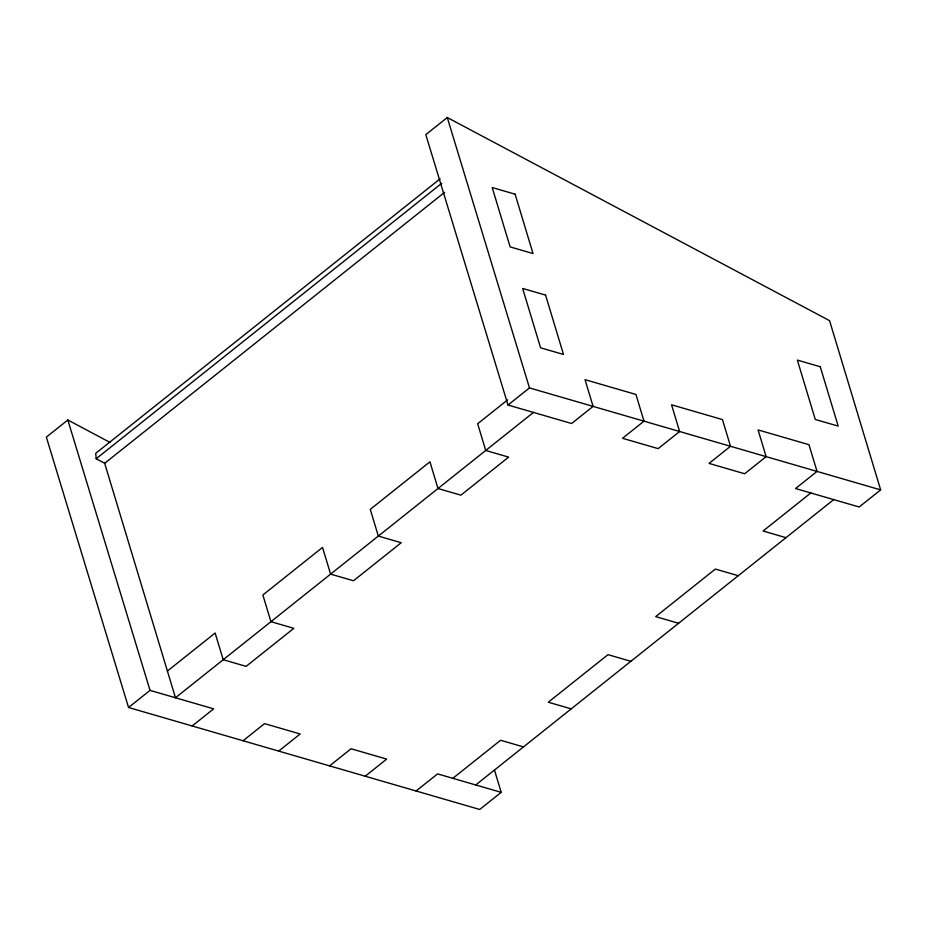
<?xml version="1.0" encoding="UTF-8"?>
<svg xmlns="http://www.w3.org/2000/svg" width="927" height="927" viewBox="0 0 927 927"><rect width="100%" height="100%" fill="white"/><g stroke="black" fill="none" stroke-linecap="round" stroke-linejoin="round"><path stroke-width="1.39" d="M110.023 442.411L67.833 420.001L46.35 437.115L128.552 707.498L479.722 809.468L501.194 792.353L494.555 770.337M447.277 117.532L425.806 134.647L508.008 405.029L571.623 423.512L593.095 406.385L585.03 379.676L635.934 394.45L643.998 421.159L622.515 438.286L658.147 448.633L679.618 431.507L671.554 404.798L722.446 419.572L730.511 446.293L709.039 463.407L744.659 473.755L766.142 456.629L758.077 429.919L808.97 444.693L817.035 471.414L795.551 488.529L859.167 506.999L880.65 489.885L829.561 320.661L447.277 117.532L529.479 387.915L880.65 489.885M440.14 178.795L95.713 453.338L96.199 458.726L104.681 463.303L175.481 697.776L533.454 412.422M96.199 458.726L441.75 183.279M104.681 463.303L444.589 192.352M167.416 671.055L215.145 633.014L223.21 659.723L246.107 666.374L293.836 628.332L270.939 621.681L262.874 594.972L322.538 547.405L330.603 574.126L353.5 580.765L401.229 542.724L378.332 536.073L370.267 509.363L429.931 461.808L437.996 488.517L460.893 495.169L508.622 457.115L485.725 450.476L477.66 423.755L507.625 399.873M128.552 707.498L150.035 690.383L213.65 708.854L192.167 725.98M508.008 405.029L529.479 387.915M243.059 740.754L264.543 723.628L300.163 733.975L278.691 751.102M329.583 765.876L351.055 748.761L386.686 759.097L365.203 776.223M416.096 790.998L437.579 773.883L501.194 792.353M452.851 778.309L500.58 740.267L523.477 746.919M810.824 492.967L763.095 531.009L785.992 537.66M475.748 784.96L833.721 499.618M738.263 575.702L715.366 569.062L655.702 616.617L678.599 623.268M630.87 661.31L607.973 654.659L548.309 702.214L571.206 708.865M67.833 420.001L150.035 690.383M515.111 194.195L492.202 187.544L510.128 246.906L533.025 253.558L515.111 194.195M820.256 366.744L797.359 360.093L815.273 419.456L838.182 426.107L820.256 366.744M545.574 295.11L522.666 288.459L540.592 347.81L563.5 354.462L545.574 295.11"/></g></svg>
